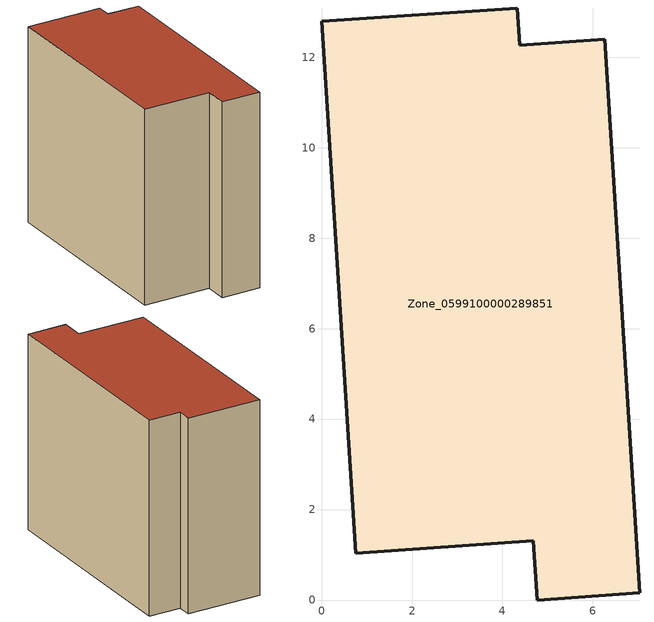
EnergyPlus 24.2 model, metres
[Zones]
Zone_0599100000289851
 floor ground (C_G): 6.26,12.4 7.04,0.16 4.77,0 4.68,1.31 0.76,1.03 0,12.8 4.33,13.09 4.38,12.27 z0
 wall outside (C_F): 4.33,13.09 0,12.8 0.76,1.03 4.68,1.31 4.77,0 7.04,0.16 6.26,12.4 4.38,12.27 4.33,13.09 z0:11.22
 roof outside (C_R): 6.26,12.4 4.38,12.27 4.33,13.09 0,12.8 0.76,1.03 4.68,1.31 4.77,0 7.04,0.16 z11.22
[BUILDING]
Pand.0599100000289851: North Axis=0; Terrain=City; Loads Convergence Tolerance Value=0.04; Temperature Convergence Tolerance Value=0.4; Solar Distribution=FullExterior; Maximum Number of Warmup Days=25; Minimum Number of Warmup Days=1
[Site:Location]
Rotterdam.The.Hague.AP_ZH_NLD Design_Conditions: Latitude=51.96; Longitude=4.45; Time Zone=1; Elevation=-4.5
[SITE:GROUNDTEMPERATURE:BUILDINGSURFACE]
18, 18, 18, 18, 18, 18, 18, 18, 18, 18, 18, 18
[MATERIAL] Thermal Absorptance=0.9; Solar Absorptance=0.7; Visible Absorptance=0.7
Name | Roughness | Thickness | Conductivity | Density | Specific Heat
G.TI.1946 | MediumSmooth | 0.15 | 1 | 540 | 1210
F.TI.1946 | Rough | 0.3 | 0.857143 | 1920 | 840
R.TI.1946 | MediumRough | 0.2 | 0.1 | 1500 | 1000
[CONSTRUCTION]
C_G: G.TI.1946
C_F: F.TI.1946
C_R: R.TI.1946
[ZONE]
Zone_0599100000289851: Type=1; Multiplier=1; Ceiling Height=Autocalculate; Volume=Autocalculate; Floor Area=autocalculate; Part of Total Floor Area=Yes
[ZONEINFILTRATION:DESIGNFLOWRATE]
Infil_Zone_0599100000289851: Zone or ZoneList or Space or SpaceList=Zone_0599100000289851; Schedule=AlwaysOn; Design Flow Rate Calculation Method=Flow/Area; Flow Rate per Floor Area=0.003; Constant Term Coefficient=1; Temperature Term Coefficient=0; Velocity Term Coefficient=0; Velocity Squared Term Coefficient=0
[HVACTEMPLATE:ZONE:IDEALLOADSAIRSYSTEM]
Zone_0599100000289851: Maximum Heating Supply Air Temperature=50; Minimum Cooling Supply Air Temperature=13; Maximum Heating Supply Air Humidity Ratio=0.0156; Minimum Cooling Supply Air Humidity Ratio=0.0077; Heating Limit=NoLimit; Cooling Limit=NoLimit; Dehumidification Control Type=ConstantSensibleHeatRatio; Cooling Sensible Heat Ratio=0.7; Dehumidification Setpoint=60; Humidification Control Type=None; Humidification Setpoint=30; Outdoor Air Method=None; Outdoor Air Flow Rate per Person=0.00944; Outdoor Air Flow Rate per Zone Floor Area=0; Outdoor Air Flow Rate per Zone=0; Demand Controlled Ventilation Type=None; Outdoor Air Economizer Type=NoEconomizer; Heat Recovery Type=None; Sensible Heat Recovery Effectiveness=0.7; Latent Heat Recovery Effectiveness=0.65
[ZONECONTROL:THERMOSTAT]
ThermostatControl_Zone_0599100000289851: Zone or ZoneList=Zone_0599100000289851; Control Type Schedule=DualSetpointControlType; Control 1=Thermostat_Zone_0599100000289851; Temperature Difference Between Cutout And Setpoint=0
[THERMOSTATSETPOINT:DUALSETPOINT]
Thermostat_Zone_0599100000289851: Heating Setpoint Temperature Schedule=HeatingSetpoint_Zone_0599100000289851; Cooling Setpoint Temperature Schedule=CoolingSetpoint_Zone_0599100000289851
[SCHEDULE:COMPACT]
HeatingSetpoint_Zone_0599100000289851: Through: 12/31, For: AllDays, Until: 24:00, 21
CoolingSetpoint_Zone_0599100000289851: Through: 12/31, For: AllDays, Until: 24:00, 24
DualSetpointControlType: Through: 12/31, For: AllDays, Until: 24:00, 4
AlwaysOn: Through: 12/31, For: AllDays, Until: 24:00, 1
